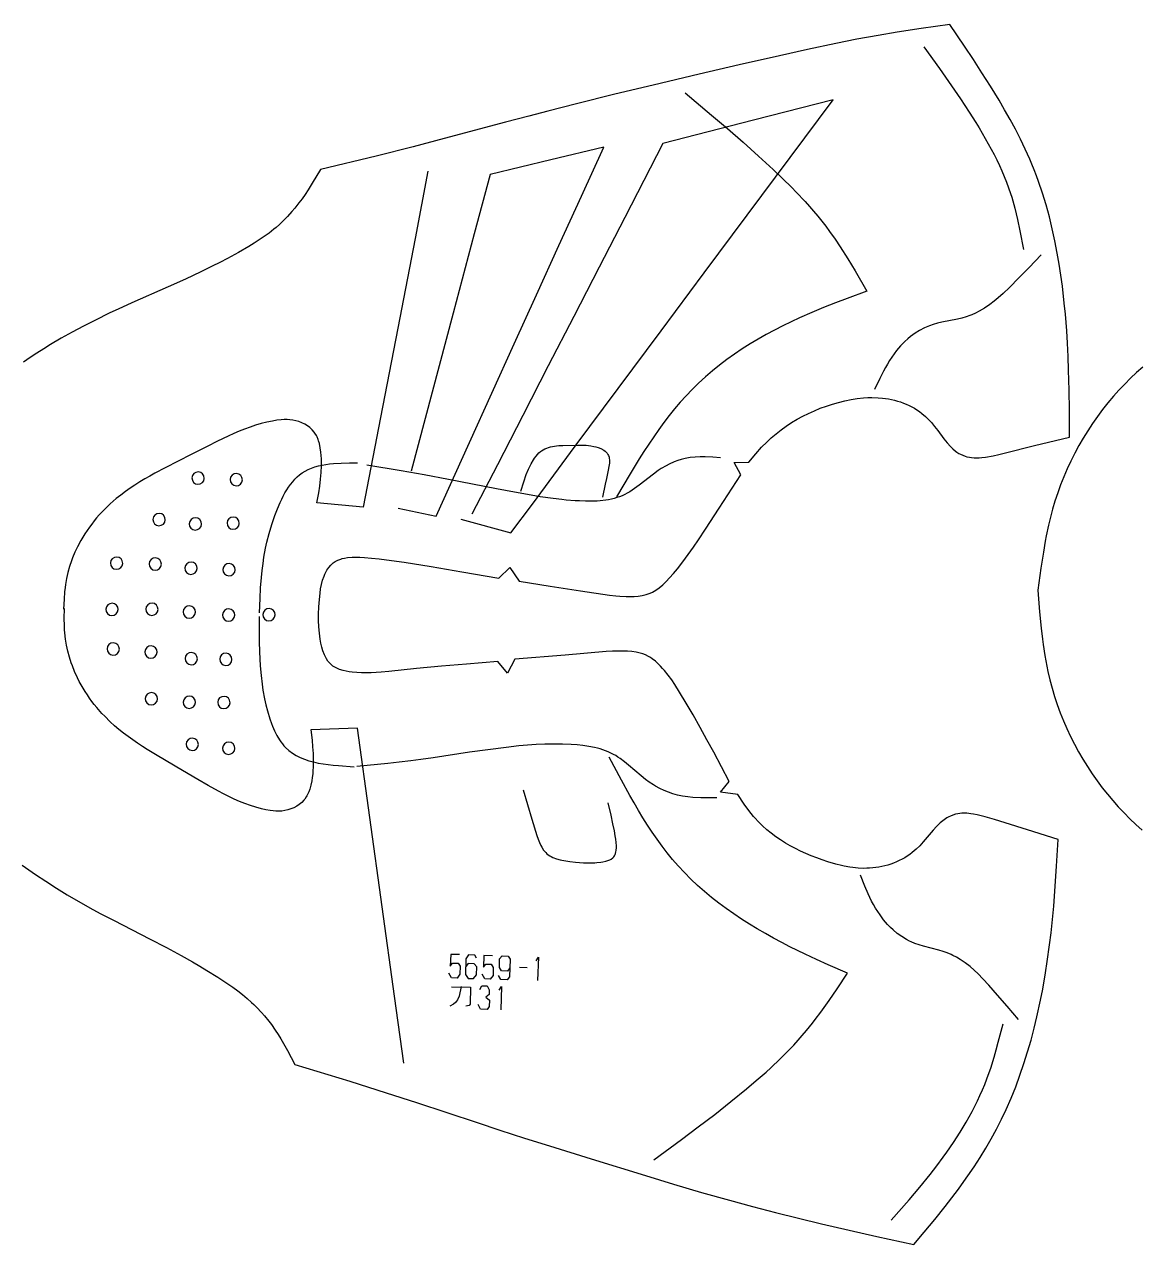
# Model space of a CAD drawing. Extents: x 923 to 2264, y 0 to 1234.
# Drawn here: x 1811.8 to 2037.7, y 220.6 to 468.2 of the extents above; entities that cross this region are included whole.
import ezdxf

# ---------------------------------------------------------------- set-up
doc = ezdxf.new("R2010")
doc.units = 0

msp = doc.modelspace()

# ---------------------------------------------------------------- linework, layer by layer
for points in [[(1954.692139, 314.609558), (1951.566162, 320.51889), (1950.207153, 323.038086), (1948.828125, 325.543182), (1947.380249, 328.104401), (1945.988037, 330.499939), (1944.668335, 332.719086), (1943.721191, 334.235199), (1943.057129, 335.222412), (1942.357422, 336.180145), (1941.613647, 337.099762), (1941.222778, 337.542542), (1940.817505, 337.972229), (1940.397095, 338.388123), (1939.747803, 338.972076), (1939.085938, 339.490936), (1938.73938, 339.726593), (1938.381836, 339.942322), (1937.749023, 340.25412), (1937.21936, 340.457733), (1936.67334, 340.623657), (1935.831787, 340.810547), (1934.973022, 340.934753), (1934.107788, 341.009247), (1933.236816, 341.046204), (1931.938354, 341.043121), (1931.076538, 341.009674), (1929.78772, 340.925079), (1921.439697, 340.192444), (1911.220947, 339.375031), (1909.782471, 336.56662), (1907.778687, 338.899536), (1901.435303, 338.386597), (1896.361572, 337.953064), (1891.289673, 337.479797), (1885.699341, 336.909485), (1884.170288, 336.777679), (1883.149902, 336.708191), (1882.128418, 336.658142), (1881.105591, 336.631561), (1880.165527, 336.632538), (1879.226563, 336.667847), (1878.290283, 336.748718), (1877.668335, 336.833557), (1877.049316, 336.946991), (1876.433716, 337.092377), (1875.696533, 337.318665), (1875.129028, 337.550537), (1874.596558, 337.838806), (1874.348022, 338.007416), (1874.128052, 338.18045), (1873.723999, 338.569183), (1873.364624, 339.007599), (1873.047485, 339.487183), (1872.904053, 339.739655), (1872.645264, 340.264771), (1872.323975, 341.0867), (1872.094604, 341.84787), (1871.907104, 342.657684), (1871.76709, 343.46698), (1871.621216, 344.685974), (1871.521851, 345.956451), (1871.469604, 347.232697), (1871.466187, 348.504761), (1871.518677, 349.98465), (1871.618042, 351.489655), (1871.74939, 352.818939), (1871.876465, 353.699829), (1872.048706, 354.569031), (1872.276855, 355.420197), (1872.571167, 356.247009), (1872.747192, 356.6492), (1872.943726, 357.043121), (1873.162109, 357.42749), (1873.529907, 357.976501), (1873.950928, 358.483978), (1874.182129, 358.716095), (1874.427124, 358.930664), (1874.821167, 359.214142), (1875.086548, 359.366791), (1875.363037, 359.499847), (1875.943115, 359.713623), (1876.243042, 359.797607), (1876.700562, 359.899536), (1877.320923, 359.999451), (1878.259277, 360.085602), (1878.88501, 360.106323), (1879.82312, 360.092957), (1880.760254, 360.039551), (1882.205933, 359.911407), (1883.731567, 359.74649), (1885.253662, 359.558594), (1888.795288, 359.056915), (1894.29834, 358.191956), (1900.537109, 357.1427), (1908.016479, 355.834106), (1910.22522, 357.974182), (1912.106812, 355.21991), (1918.426514, 354.202087), (1924.59436, 353.264832), (1930.414673, 352.416901), (1931.696777, 352.263031), (1932.554321, 352.184418), (1933.846558, 352.117218), (1934.713135, 352.114563), (1935.424927, 352.14209), (1936.255615, 352.214905), (1937.078125, 352.341248), (1937.882813, 352.531738), (1938.659668, 352.79715), (1939.157715, 353.020966), (1939.516846, 353.213745), (1939.865601, 353.426605), (1940.533691, 353.901703), (1941.228027, 354.480774), (1941.943359, 355.159821), (1942.621826, 355.87558), (1943.432495, 356.805328), (1944.201782, 357.739868), (1945.317749, 359.171173), (1946.395264, 360.631592), (1947.443115, 362.114105), (1948.469604, 363.611816), (1949.934326, 365.792877), (1952.707764, 370.017212), (1957.074951, 376.818909), (1955.704956, 379.313477), (1958.66748, 379.367676), (1960.082153, 381.030151), (1961.297119, 382.382568), (1962.314331, 383.424103), (1963.250854, 384.298492), (1964.227783, 385.133148), (1965.242798, 385.927368), (1966.293091, 386.68042), (1967.375854, 387.391602), (1968.489014, 388.060272), (1969.629028, 388.685669), (1970.794067, 389.26709), (1971.981201, 389.803833), (1973.187744, 390.295258), (1974.410889, 390.740631), (1975.648438, 391.139313), (1976.897095, 391.490417), (1978.155273, 391.79361), (1979.419067, 392.047638), (1980.689331, 392.251099), (1981.962769, 392.394958), (1982.813965, 392.453003), (1983.66687, 392.477325), (1984.949341, 392.444519), (1985.806152, 392.372131), (1986.419312, 392.293884), (1987.03186, 392.193359), (1987.64209, 392.070496), (1988.249023, 391.925385), (1988.850586, 391.758026), (1989.445313, 391.568542), (1990.03186, 391.356903), (1990.609009, 391.123108), (1991.174683, 390.867249), (1991.727417, 390.589355), (1992.266479, 390.28949), (1992.789673, 389.967773), (1993.295288, 389.623932), (1993.782471, 389.258423), (1994.505859, 388.640411), (1995.237427, 387.911041), (1995.699341, 387.397308), (1996.362183, 386.593933), (1997.001831, 385.761841), (1998.248657, 384.08136), (1998.887817, 383.271271), (1999.567505, 382.508514), (2000.052734, 382.039276), (2000.569702, 381.610657), (2000.841797, 381.414124), (2001.273682, 381.141083), (2001.581177, 380.97403), (2002.059326, 380.75293), (2002.554321, 380.568848), (2002.891479, 380.467529), (2003.404907, 380.349121), (2003.835327, 380.28183), (2004.353394, 380.237244), (2004.873657, 380.227295), (2005.39563, 380.247284), (2005.91748, 380.292297), (2006.699951, 380.396912), (2008.239624, 380.680115), (2009.371826, 380.924286), (2010.494995, 381.187988), (2016.634277, 382.724487), (2023.733398, 384.44397), (2023.684937, 389.887329), (2023.623657, 393.968689), (2023.521484, 398.048004), (2023.421875, 400.766113), (2023.29126, 403.482849), (2023.139038, 405.975159), (2022.87561, 409.376526), (2022.660278, 411.641083), (2022.273071, 415.031708), (2021.96814, 417.28717), (2021.623047, 419.537933), (2021.236206, 421.783325), (2020.759644, 424.240875), (2020.225586, 426.687622), (2019.631226, 429.120026), (2018.972168, 431.534546), (2018.244995, 433.927521), (2017.446533, 436.295563), (2017.019287, 437.469025), (2016.57312, 438.635071), (2016.107178, 439.792816), (2015.670288, 440.828705), (2014.750854, 442.880615), (2013.774902, 444.907379), (2012.748413, 446.910736), (2011.677124, 448.892151), (2010.567139, 450.853455), (2009.424072, 452.796265), (2007.688965, 455.633911), (2005.96814, 458.350494), (2004.21521, 461.044312), (2002.439331, 463.721436), (1999.451782, 468.163391), (1993.634277, 467.322052), (1988.793091, 466.580658), (1984.929077, 465.937927), (1980.617188, 465.150421), (1976.316528, 464.298584), (1970.596802, 463.086304), (1964.889038, 461.816193), (1956.703369, 459.946045), (1948.599976, 458.059753), (1939.309692, 455.860718), (1931.531494, 453.984802), (1923.764038, 452.064453), (1917.94812, 450.586548), (1914.076172, 449.580017), (1909.391479, 448.337555), (1896.909668, 444.986176), (1890.659058, 443.347443), (1883.135254, 441.454102), (1871.824951, 438.70871), (1870.175293, 435.941071), (1869.318726, 434.578949), (1868.727417, 433.684784), (1868.115601, 432.80484), (1867.479614, 431.94162), (1866.63501, 430.876526), (1866.047485, 430.185303), (1865.130859, 429.179565), (1864.496216, 428.531158), (1863.51062, 427.594482), (1862.831177, 426.995544), (1862.363647, 426.603943), (1861.407104, 425.848358), (1860.424316, 425.126587), (1859.418335, 424.435272), (1858.393066, 423.770691), (1857.351563, 423.129517), (1855.234375, 421.903473), (1852.966187, 420.666718), (1851.441162, 419.870605), (1849.90686, 419.09491), (1847.589966, 417.96463), (1844.476563, 416.509338), (1840.941528, 414.918701), (1833.583374, 411.662567), (1830.838745, 410.412598), (1829.154053, 409.622772), (1826.078979, 408.123932), (1823.794067, 406.955261), (1821.529053, 405.743805), (1819.285889, 404.485626), (1817.133057, 403.216522), (1815.734375, 402.356049), (1814.348755, 401.472595), (1812.978027, 400.565369), (1811.624023, 399.633575)], [(1994.208984, 463.582306), (1997.32251, 459.218414), (1999.785278, 455.700775), (2001.602173, 453.033844), (2003.383423, 450.332764), (2004.714355, 448.239044), (2005.365845, 447.182129), (2006.63147, 445.0466), (2007.836548, 442.88031), (2008.411865, 441.78479), (2008.966797, 440.680695), (2009.5, 439.567749), (2010.009033, 438.445587), (2010.492432, 437.314087), (2010.94873, 436.172699), (2011.375854, 435.021423), (2011.772461, 433.859558), (2012.00647, 433.1203), (2012.228394, 432.377106), (2012.639282, 430.879883), (2013.18689, 428.61145), (2013.671875, 426.322449), (2014.40564, 422.483185)], [(1945.785522, 454.252136), (1951.148682, 449.753082), (1954.349609, 447.029297), (1957.526489, 444.271759), (1960.670898, 441.46814), (1963.633667, 438.734985), (1965.530884, 436.919403), (1967.392456, 435.069), (1968.306885, 434.129181), (1970.096802, 432.216675), (1970.970215, 431.242798), (1971.827759, 430.256348), (1972.668091, 429.256714), (1973.490234, 428.243042), (1974.293091, 427.215027), (1975.075317, 426.171509), (1976.178345, 424.622009), (1977.241577, 423.043274), (1978.774292, 420.630157), (1980.251465, 418.176422), (1982.646484, 414.0383), (1978.643433, 412.57135), (1976.246826, 411.667694), (1973.858032, 410.731567), (1971.480225, 409.750977), (1968.96875, 408.646881), (1967.257446, 407.848694), (1965.55896, 407.016663), (1963.876831, 406.149902), (1962.212769, 405.247711), (1960.570313, 404.309418), (1958.951782, 403.334106), (1957.359619, 402.321014), (1955.796875, 401.26944), (1954.266235, 400.178711), (1952.770264, 399.047913), (1951.31189, 397.876434), (1949.893677, 396.6633), (1948.518433, 395.408081), (1947.188354, 394.109558), (1945.969604, 392.837036), (1944.791504, 391.527618), (1943.651245, 390.184021), (1942.545532, 388.808777), (1941.472168, 387.404572), (1940.42749, 385.974121), (1939.408691, 384.519958), (1938.413452, 383.044647), (1937.438354, 381.550964), (1936.480591, 380.041504), (1934.605835, 376.985779), (1931.851563, 372.349396)], [(1900.326538, 367.78479), (1910.444946, 365.013458), (1914.800537, 370.872284), (1923.511475, 382.589905), (1932.222168, 394.307526), (1940.933105, 406.025177), (1949.644043, 417.742767), (1958.35498, 429.460388), (1967.065918, 441.178009), (1975.776855, 452.895691), (1959.670898, 448.75058), (1941.264282, 444.013275), (1933.521484, 428.970825), (1928.359985, 418.942505), (1923.19812, 408.914246), (1918.036255, 398.885864), (1912.87439, 388.857544), (1907.712402, 378.829224), (1902.550903, 368.800995)], [(1887.566772, 370.01709), (1895.268066, 368.415497), (1902.068359, 383.386383), (1906.601563, 393.366943), (1911.13501, 403.347534), (1915.668335, 413.328033), (1920.201782, 423.308624), (1924.734985, 433.289185), (1929.268433, 443.269806), (1918.520264, 440.668121), (1906.236816, 437.694641), (1903.036255, 425.660614), (1898.768433, 409.615173), (1894.50061, 393.569641), (1890.233032, 377.524292)], [(1893.641846, 438.365173), (1891.019287, 424.736206), (1887.522827, 406.564209), (1884.026245, 388.39209), (1880.529907, 370.220184), (1871.133423, 371.127686), (1871.485229, 373.16217), (1871.696167, 374.521088), (1871.871216, 375.884003), (1871.996216, 377.25238), (1872.056885, 378.62796), (1872.058716, 379.318939), (1872.038696, 380.012177), (1871.99585, 380.708221), (1871.927734, 381.406738), (1871.803345, 382.277222), (1871.621216, 383.13504), (1871.459961, 383.691345), (1871.365601, 383.962952), (1871.14624, 384.489868), (1871.020264, 384.744019), (1870.732178, 385.230103), (1870.56897, 385.460693), (1870.16626, 385.934174), (1869.706787, 386.362732), (1869.199341, 386.744781), (1868.6521, 387.078827), (1868.07312, 387.363281), (1867.471191, 387.596619), (1866.85437, 387.777344), (1866.24939, 387.900787), (1865.661255, 387.973694), (1865.072144, 388.005188), (1864.483032, 388.000214), (1863.894653, 387.963531), (1863.015259, 387.860016), (1862.14209, 387.712738), (1860.97522, 387.467194), (1859.823364, 387.175568), (1858.685303, 386.841675), (1857.559937, 386.469147), (1856.445557, 386.061737), (1855.341187, 385.623322), (1854.245239, 385.157501), (1853.157104, 384.66803), (1850.997803, 383.633362), (1848.853027, 382.549286), (1845.641479, 380.895935), (1840.345215, 378.213501), (1838.257446, 377.108459), (1837.226807, 376.538147), (1836.20752, 375.952423), (1835.201172, 375.348633), (1834.209595, 374.723969), (1833.234619, 374.075928), (1832.278076, 373.401489), (1831.341187, 372.698303), (1830.425903, 371.963226), (1829.22937, 370.918549), (1828.648682, 370.373505), (1827.526245, 369.239471), (1826.98584, 368.651154), (1826.460327, 368.049011), (1825.950317, 367.433258), (1825.456543, 366.804291), (1824.97937, 366.162384), (1824.52002, 365.507843), (1824.078979, 364.841003), (1823.65686, 364.162018), (1823.254395, 363.471466), (1822.588745, 362.214081), (1822.060913, 361.084869), (1821.586182, 359.93277), (1821.369385, 359.34906), (1820.977173, 358.167908), (1820.641479, 356.9711), (1820.36377, 355.761383), (1820.145264, 354.541687), (1820.058716, 353.928772), (1819.961182, 353.059784), (1819.850586, 351.606598), (1819.755859, 349.566437)], [(2017.995239, 421.427521), (2015.528687, 418.866913), (2013.45874, 416.746979), (2011.535889, 414.822906), (2010.278687, 413.610962), (2009.241821, 412.675232), (2008.436523, 412.003632), (2007.546509, 411.325806), (2006.505005, 410.620605), (2005.420288, 409.98291), (2004.674683, 409.60022), (2003.91272, 409.255188), (2003.525879, 409.097809), (2002.741577, 408.81488), (2001.903442, 408.565918), (2001.012817, 408.351898), (1997.857788, 407.746979), (1996.964966, 407.548126), (1996.084595, 407.307831), (1995.30835, 407.043152), (1994.96936, 406.909241), (1994.301514, 406.612061), (1993.328979, 406.097687), (1992.395874, 405.508148), (1991.506836, 404.851776), (1990.941162, 404.381165), (1990.330322, 403.821564), (1989.466797, 402.930969), (1988.664673, 401.986176), (1988.162476, 401.330109), (1987.685303, 400.655975), (1987.232178, 399.966156), (1986.800537, 399.26062), (1986.389282, 398.541473), (1985.996216, 397.8125), (1985.252808, 396.331604), (1984.19873, 394.077454)], [(2038.578125, 398.664398), (2037.32373, 397.541626), (2036.098877, 396.387573), (2034.905273, 395.20105), (2033.744629, 393.981506), (2032.618896, 392.727661), (2031.49292, 391.394653), (2030.406982, 390.026001), (2029.361694, 388.623535), (2028.357788, 387.189087), (2027.39624, 385.724335), (2026.477661, 384.231201), (2025.602905, 382.711426), (2024.772827, 381.166748), (2023.987915, 379.59903), (2023.249146, 378.009979), (2022.557495, 376.401489), (2021.913208, 374.775391), (2021.317627, 373.13324), (2020.770996, 371.477173), (2020.274536, 369.808594), (2019.983398, 368.736084), (2019.457642, 366.579285), (2018.998413, 364.408691), (2018.790283, 363.319), (2018.40979, 361.13205), (2017.908203, 357.837311), (2017.310791, 353.429626), (2017.655396, 348.994751), (2017.967773, 345.676636), (2018.222412, 343.471375), (2018.368042, 342.37149), (2018.702637, 340.178162), (2019.104004, 337.994843), (2019.333374, 336.907288), (2019.733887, 335.212921), (2020.184814, 333.527954), (2020.685547, 331.854279), (2021.235718, 330.193695), (2021.834473, 328.548035), (2022.481201, 326.91922), (2023.175171, 325.30899), (2023.915527, 323.719086), (2024.702148, 322.15152), (2025.533691, 320.608032), (2026.409912, 319.090515), (2027.330322, 317.6008), (2028.293701, 316.140533), (2029.299683, 314.711914), (2030.347412, 313.316315), (2031.39978, 311.999908), (2032.488647, 310.715576), (2033.612671, 309.462463), (2034.769531, 308.239807), (2035.957397, 307.046814), (2037.174927, 305.882751), (2038.419922, 304.746918)], [(1912.470581, 373.512024), (1913.055298, 375.362518), (1913.577759, 376.832062), (1914.029053, 377.922424), (1914.550903, 378.998688), (1915.015259, 379.814301), (1915.270874, 380.205719), (1915.544067, 380.579681), (1915.835938, 380.931122), (1916.148071, 381.25528), (1916.482178, 381.547058), (1916.657715, 381.679169), (1916.990601, 381.89386), (1917.341187, 382.078278), (1917.707764, 382.234802), (1918.088989, 382.365692), (1918.482788, 382.473419), (1918.887085, 382.560394), (1919.722168, 382.681152), (1920.149048, 382.719757), (1921.012817, 382.76535), (1923.950562, 382.819458), (1924.847168, 382.820435), (1925.743408, 382.781281), (1926.653076, 382.679169), (1927.273682, 382.564728), (1927.694702, 382.463715), (1928.113647, 382.34082), (1928.71875, 382.111664), (1929.269043, 381.823242), (1929.59021, 381.595184), (1929.733765, 381.469666), (1929.981201, 381.194824), (1930.136841, 380.952423), (1930.256836, 380.690613), (1930.34436, 380.411255), (1930.401489, 380.11615), (1930.432129, 379.80722), (1930.438354, 379.486267), (1930.42334, 379.155151), (1930.340576, 378.469574), (1930.206543, 377.765289), (1929.807129, 376.064758), (1929.558716, 374.926392), (1929.056519, 372.257935)], [(1859.449951, 348.818787), (1859.584961, 351.693207), (1859.711182, 353.841675), (1859.878052, 355.978149), (1860.020874, 357.393402), (1860.194702, 358.79953), (1860.389648, 360.105621), (1860.721191, 361.916626), (1860.982178, 363.118774), (1861.4375, 364.920044), (1861.973755, 366.726471), (1862.595215, 368.546112), (1863.107788, 369.885376), (1863.676147, 371.211487), (1863.983398, 371.861877), (1864.307129, 372.499756), (1864.648682, 373.121979), (1865.008667, 373.725464), (1865.388062, 374.30722), (1865.78772, 374.864136), (1866.208374, 375.393066), (1866.651489, 375.891083), (1867.117432, 376.354828), (1867.607788, 376.781677), (1868.122437, 377.167969), (1868.727173, 377.549255), (1869.361816, 377.880157), (1870.024048, 378.164246), (1870.712158, 378.405121), (1871.424072, 378.606384), (1872.157104, 378.771759), (1872.909668, 378.904633), (1873.679077, 379.008698), (1874.463379, 379.087616), (1876.06897, 379.184235), (1877.70874, 379.223267), (1879.365601, 379.233582)], [(1952.973389, 380.245392), (1951.41272, 380.352539), (1949.859619, 380.421173), (1948.832397, 380.426544), (1947.814331, 380.386292), (1946.807495, 380.289093), (1945.814331, 380.123535), (1944.971191, 379.917267), (1944.273438, 379.697021), (1943.585938, 379.436676), (1942.574341, 378.977875), (1941.914307, 378.631012), (1940.947754, 378.057037), (1940.319946, 377.643188), (1939.336548, 376.935333), (1936.484985, 374.707733), (1935.52771, 374.006287), (1934.546875, 373.363434), (1934.044067, 373.070953), (1933.53125, 372.80188), (1933.006226, 372.558533), (1932.47998, 372.347717), (1931.942139, 372.163086), (1931.393677, 372.003204), (1930.835571, 371.866638), (1930.268677, 371.751953), (1929.694336, 371.657684), (1928.5271, 371.52475), (1927.936157, 371.483185), (1926.744629, 371.442596), (1925.547729, 371.44928), (1924.353027, 371.491669), (1923.450317, 371.541412), (1921.661255, 371.679535), (1920.774292, 371.766327), (1919.012817, 371.971527), (1916.39563, 372.346039), (1913.797485, 372.781677), (1911.206543, 373.256622), (1907.557129, 373.957214), (1897.787476, 375.876129), (1892.888428, 376.792328), (1888.229004, 377.599884), (1881.234985, 378.739532)], [(1848.286499, 376.080933), (1848.206543, 376.562073), (1847.94873, 376.975922), (1847.55188, 377.259613), (1847.076782, 377.369843), (1846.595581, 377.289825), (1846.181885, 377.03183), (1845.898071, 376.635101), (1845.78772, 376.160004), (1845.867798, 375.678864), (1846.125854, 375.264984), (1846.522461, 374.981323), (1846.997803, 374.871094), (1847.47876, 374.95105), (1847.892822, 375.209106), (1848.176514, 375.605804), (1848.286499, 376.080933)], [(1856.01123, 375.780334), (1855.931152, 376.261475), (1855.67334, 376.675354), (1855.276489, 376.959015), (1854.801514, 377.069244), (1854.320313, 376.989288), (1853.906494, 376.731293), (1853.622803, 376.334534), (1853.512451, 375.859406), (1853.592407, 375.378265), (1853.850586, 374.964417), (1854.247192, 374.680725), (1854.722412, 374.570496), (1855.203369, 374.650513), (1855.617432, 374.908508), (1855.900879, 375.305237), (1856.01123, 375.780334)], [(1840.382202, 367.687683), (1840.30249, 368.168793), (1840.044312, 368.582672), (1839.647461, 368.866364), (1839.172485, 368.976593), (1838.691162, 368.896606), (1838.277466, 368.63858), (1837.993652, 368.241852), (1837.883423, 367.766754), (1837.963379, 367.285614), (1838.221558, 366.871735), (1838.618408, 366.588074), (1839.093384, 366.477844), (1839.574707, 366.5578), (1839.988403, 366.815826), (1840.272095, 367.212555), (1840.382202, 367.687683)], [(1847.733032, 366.806), (1847.653076, 367.28714), (1847.395264, 367.701019), (1846.998413, 367.98468), (1846.523438, 368.09491), (1846.042114, 368.014954), (1845.628418, 367.756958), (1845.344604, 367.360199), (1845.234375, 366.885071), (1845.314331, 366.403931), (1845.57251, 365.990082), (1845.968994, 365.70639), (1846.444336, 365.596161), (1846.925293, 365.676178), (1847.339355, 365.934174), (1847.622803, 366.330902), (1847.733032, 366.806)], [(1855.390015, 366.951477), (1855.309937, 367.432617), (1855.052124, 367.846466), (1854.655273, 368.130157), (1854.180298, 368.240387), (1853.698975, 368.160431), (1853.284912, 367.902405), (1853.001465, 367.505646), (1852.891235, 367.030548), (1852.971191, 366.549408), (1853.22937, 366.135529), (1853.625854, 365.851868), (1854.101196, 365.741638), (1854.582153, 365.821625), (1854.996216, 366.079651), (1855.279663, 366.476349), (1855.390015, 366.951477)], [(1831.73877, 358.836334), (1831.658691, 359.317444), (1831.400635, 359.731323), (1831.004028, 360.014984), (1830.528687, 360.125214), (1830.047729, 360.045258), (1829.633667, 359.787262), (1829.35022, 359.390503), (1829.23999, 358.915375), (1829.319946, 358.434235), (1829.577759, 358.020386), (1829.974609, 357.736725), (1830.449707, 357.626465), (1830.930908, 357.706482), (1831.344971, 357.964478), (1831.628418, 358.361206), (1831.73877, 358.836334)], [(1839.587158, 358.651093), (1839.507202, 359.132233), (1839.249023, 359.546082), (1838.852417, 359.829742), (1838.377197, 359.940002), (1837.89624, 359.859985), (1837.482178, 359.60199), (1837.19873, 359.205261), (1837.088379, 358.730133), (1837.168457, 358.249023), (1837.42627, 357.835144), (1837.82312, 357.551483), (1838.298096, 357.441254), (1838.779297, 357.52121), (1839.193115, 357.779205), (1839.476807, 358.175964), (1839.587158, 358.651093)], [(1846.840576, 357.81778), (1846.76062, 358.298889), (1846.502808, 358.712769), (1846.105957, 358.996429), (1845.630859, 359.106659), (1845.149658, 359.026672), (1844.73584, 358.768677), (1844.452148, 358.371948), (1844.341797, 357.89682), (1844.421875, 357.41568), (1844.679932, 357.001831), (1845.076538, 356.71817), (1845.55188, 356.60791), (1846.032715, 356.687897), (1846.446777, 356.945892), (1846.730225, 357.342651), (1846.840576, 357.81778)], [(1854.565308, 357.516907), (1854.485229, 357.998047), (1854.227417, 358.411896), (1853.830566, 358.695587), (1853.355591, 358.805817), (1852.87439, 358.725861), (1852.460571, 358.467804), (1852.17688, 358.071075), (1852.066528, 357.595978), (1852.146484, 357.114838), (1852.404663, 356.700958), (1852.80127, 356.417297), (1853.276489, 356.307068), (1853.757446, 356.387054), (1854.171509, 356.645081), (1854.454956, 357.041779), (1854.565308, 357.516907)], [(1888.769653, 257.467743), (1886.883057, 271.049103), (1884.367798, 289.157562), (1881.852173, 307.2659), (1879.336792, 325.37442), (1869.902466, 325.042572), (1870.130005, 322.990448), (1870.257813, 321.621124), (1870.349365, 320.250122), (1870.390869, 318.876526), (1870.367432, 317.499786), (1870.327148, 316.810059), (1870.265259, 316.119171), (1870.179932, 315.427338), (1870.069336, 314.734009), (1869.89209, 313.872833), (1869.658447, 313.027771), (1869.463379, 312.4823), (1869.352783, 312.216919), (1869.101563, 311.704376), (1868.960327, 311.458557), (1868.643433, 310.991119), (1868.466553, 310.770691), (1868.035522, 310.322723), (1867.550903, 309.923035), (1867.02124, 309.572693), (1866.454346, 309.272675), (1865.859375, 309.024139), (1865.244385, 308.828033), (1864.617432, 308.685486), (1864.006226, 308.59906), (1863.414673, 308.562195), (1862.824585, 308.566681), (1862.236816, 308.607697), (1861.651855, 308.680115), (1860.78064, 308.83725), (1859.918091, 309.037598), (1858.768433, 309.353973), (1857.63623, 309.715393), (1856.52063, 310.118225), (1855.419922, 310.558807), (1854.33252, 311.033508), (1853.256836, 311.538666), (1852.191528, 312.070526), (1851.13501, 312.625488), (1849.042725, 313.7901), (1846.96814, 315.003265), (1843.863403, 316.849731), (1838.740234, 319.850616), (1836.723389, 321.081268), (1835.72937, 321.713379), (1834.747803, 322.360229), (1833.780273, 323.024353), (1832.828369, 323.708405), (1831.89502, 324.414948), (1830.980957, 325.146423), (1830.088745, 325.905762), (1829.219971, 326.69519), (1828.088989, 327.811035), (1827.542725, 328.390564), (1826.491577, 329.590942), (1825.988037, 330.211212), (1825.5, 330.84436), (1825.028442, 331.490082), (1824.57373, 332.14801), (1824.136841, 332.817841), (1823.71814, 333.499207), (1823.318359, 334.191864), (1822.938354, 334.895264), (1822.578735, 335.609436), (1821.990845, 336.904968), (1821.532715, 338.064331), (1821.324341, 338.651489), (1820.948364, 339.839142), (1820.628662, 341.041931), (1820.366577, 342.257019), (1820.163086, 343.481506), (1820.019287, 344.712585), (1819.970215, 345.329407), (1819.925903, 346.202728), (1819.904053, 347.659943), (1819.933716, 349.702087)], [(1830.816895, 349.449615), (1830.737183, 349.930725), (1830.479004, 350.344604), (1830.082153, 350.628265), (1829.607178, 350.738495), (1829.125854, 350.658539), (1828.712158, 350.400543), (1828.428345, 350.003784), (1828.318115, 349.528656), (1828.398071, 349.047577), (1828.65625, 348.633667), (1829.053101, 348.350006), (1829.528076, 348.239746), (1830.009277, 348.319763), (1830.423096, 348.577759), (1830.706787, 348.974487), (1830.816895, 349.449615)], [(1838.91272, 349.494965), (1838.832764, 349.976074), (1838.574707, 350.389984), (1838.178101, 350.673615), (1837.702759, 350.783905), (1837.221802, 350.703888), (1836.807739, 350.445892), (1836.524292, 350.049164), (1836.414063, 349.574066), (1836.494019, 349.092926), (1836.751831, 348.679047), (1837.148682, 348.395386), (1837.623657, 348.285156), (1838.10498, 348.365112), (1838.518677, 348.623108), (1838.80249, 349.019867), (1838.91272, 349.494965)], [(1846.487183, 348.91507), (1846.407104, 349.39621), (1846.149292, 349.810059), (1845.752441, 350.09375), (1845.277466, 350.203979), (1844.796265, 350.123962), (1844.382446, 349.865967), (1844.098755, 349.469238), (1843.988403, 348.994141), (1844.068359, 348.513), (1844.326538, 348.099121), (1844.723389, 347.81546), (1845.198364, 347.705231), (1845.679321, 347.785187), (1846.093384, 348.043182), (1846.377197, 348.439941), (1846.487183, 348.91507)], [(1854.477417, 348.305389), (1854.397461, 348.78653), (1854.139282, 349.200378), (1853.742432, 349.48407), (1853.267456, 349.594299), (1852.786255, 349.514343), (1852.372437, 349.256317), (1852.088745, 348.859558), (1851.97876, 348.38446), (1852.05835, 347.903351), (1852.316528, 347.489441), (1852.713379, 347.20578), (1853.188354, 347.095551), (1853.669678, 347.175537), (1854.083374, 347.433533), (1854.367188, 347.830261), (1854.477417, 348.305389)], [(1862.646851, 348.372772), (1862.566772, 348.853912), (1862.308716, 349.267761), (1861.912109, 349.551453), (1861.437134, 349.661682), (1860.955933, 349.581726), (1860.54187, 349.3237), (1860.258423, 348.926941), (1860.148071, 348.451843), (1860.228027, 347.970703), (1860.486206, 347.556824), (1860.882813, 347.273163), (1861.357788, 347.162933), (1861.838989, 347.24292), (1862.253052, 347.500916), (1862.536499, 347.897644), (1862.646851, 348.372772)], [(1859.425903, 348.028809), (1859.422485, 345.157684), (1859.439941, 343.00827), (1859.490234, 340.865234), (1859.548706, 339.441528), (1859.632202, 338.022736), (1859.79187, 336.116089), (1860.002197, 334.322845), (1860.179932, 333.129303), (1860.51123, 331.338715), (1860.779907, 330.143127), (1861.090576, 328.944641), (1861.580933, 327.3284), (1861.936523, 326.321899), (1862.130005, 325.825867), (1862.550903, 324.855804), (1863.020874, 323.925385), (1863.543701, 323.046997), (1863.826538, 322.631195), (1864.12439, 322.232971), (1864.437744, 321.853973), (1864.76709, 321.495544), (1865.431152, 320.880188), (1866.149902, 320.338318), (1866.919678, 319.864685), (1867.736572, 319.45401), (1868.596191, 319.101074), (1869.495239, 318.800629), (1870.429932, 318.547424), (1871.39563, 318.336121), (1872.388672, 318.161621), (1873.405273, 318.018585), (1874.441772, 317.901794), (1875.493652, 317.806091), (1878.70459, 317.592133)], [(1831.061157, 341.429016), (1830.981567, 341.910095), (1830.723389, 342.324005), (1830.326538, 342.607697), (1829.851563, 342.717926), (1829.370239, 342.637909), (1828.956543, 342.379913), (1828.672729, 341.983185), (1828.5625, 341.508087), (1828.642456, 341.026947), (1828.900635, 340.613068), (1829.297485, 340.329407), (1829.772461, 340.219177), (1830.253662, 340.299133), (1830.66748, 340.557129), (1830.951172, 340.953888), (1831.061157, 341.429016)], [(1838.733032, 340.800659), (1838.653076, 341.281799), (1838.395264, 341.695709), (1837.998413, 341.97934), (1837.523438, 342.0896), (1837.042114, 342.009613), (1836.628418, 341.751587), (1836.344604, 341.354889), (1836.234375, 340.879761), (1836.314331, 340.398621), (1836.57251, 339.984772), (1836.968994, 339.70108), (1837.444336, 339.590851), (1837.925293, 339.670807), (1838.339355, 339.928833), (1838.623047, 340.325592), (1838.733032, 340.800659)], [(1846.88562, 339.462097), (1846.805542, 339.943237), (1846.547485, 340.357117), (1846.150635, 340.640778), (1845.675537, 340.751007), (1845.194336, 340.671051), (1844.78064, 340.413025), (1844.496826, 340.016296), (1844.386841, 339.541199), (1844.466553, 339.060059), (1844.724609, 338.646179), (1845.121582, 338.362488), (1845.596558, 338.252258), (1846.077759, 338.332245), (1846.491577, 338.590271), (1846.775269, 338.987), (1846.88562, 339.462097)], [(1853.903076, 339.335541), (1853.82312, 339.816681), (1853.564941, 340.23053), (1853.168457, 340.514221), (1852.693115, 340.624451), (1852.212158, 340.544495), (1851.798096, 340.286469), (1851.514648, 339.889709), (1851.404297, 339.414642), (1851.484375, 338.933502), (1851.742188, 338.519592), (1852.139038, 338.235962), (1852.614014, 338.125702), (1853.095215, 338.205688), (1853.509033, 338.463715), (1853.792725, 338.860413), (1853.903076, 339.335541)], [(1838.81311, 331.329041), (1838.733032, 331.810181), (1838.47522, 332.22406), (1838.078369, 332.507721), (1837.603394, 332.618011), (1837.122192, 332.537994), (1836.708374, 332.279999), (1836.424683, 331.88324), (1836.314331, 331.408142), (1836.394287, 330.927032), (1836.652466, 330.513153), (1837.049072, 330.229492), (1837.524292, 330.119263), (1838.005249, 330.199219), (1838.419312, 330.457214), (1838.702759, 330.853943), (1838.81311, 331.329041)], [(1846.508423, 330.629944), (1846.428711, 331.111084), (1846.170532, 331.524963), (1845.773682, 331.808624), (1845.298706, 331.918854), (1844.817505, 331.838898), (1844.403687, 331.580902), (1844.119995, 331.184143), (1844.009644, 330.709045), (1844.0896, 330.227936), (1844.347778, 329.814026), (1844.744629, 329.530396), (1845.219604, 329.420105), (1845.700562, 329.500122), (1846.114624, 329.758118), (1846.398438, 330.154846), (1846.508423, 330.629944)], [(1853.502441, 330.574219), (1853.422485, 331.055359), (1853.164673, 331.469238), (1852.767822, 331.752869), (1852.292725, 331.863159), (1851.811523, 331.783142), (1851.397827, 331.525146), (1851.114014, 331.128387), (1851.003662, 330.65332), (1851.08374, 330.17218), (1851.341797, 329.758301), (1851.738403, 329.47464), (1852.213745, 329.36441), (1852.694702, 329.444366), (1853.108765, 329.702362), (1853.39209, 330.099121), (1853.502441, 330.574219)], [(1847.088989, 322.088867), (1847.009033, 322.570007), (1846.750854, 322.983856), (1846.35437, 323.267517), (1845.879028, 323.377777), (1845.398071, 323.297791), (1844.984009, 323.039764), (1844.700317, 322.643036), (1844.590332, 322.167908), (1844.670288, 321.686798), (1844.928101, 321.272919), (1845.324951, 320.989258), (1845.799927, 320.879028), (1846.28125, 320.959015), (1846.694946, 321.21701), (1846.97876, 321.613739), (1847.088989, 322.088867)], [(1854.48999, 321.300079), (1854.409912, 321.781189), (1854.151855, 322.195068), (1853.755005, 322.478729), (1853.279907, 322.588989), (1852.799072, 322.509003), (1852.38501, 322.251007), (1852.101196, 321.854248), (1851.991211, 321.37912), (1852.071167, 320.89801), (1852.328979, 320.484131), (1852.725952, 320.20047), (1853.200928, 320.09024), (1853.682129, 320.170227), (1854.095947, 320.428223), (1854.379639, 320.824951), (1854.48999, 321.300079)], [(1952.222412, 311.273163), (1950.597168, 311.254089), (1948.978394, 311.267792), (1947.372803, 311.346893), (1946.312744, 311.452179), (1945.263428, 311.610809), (1944.226196, 311.832489), (1943.30188, 312.093323), (1942.391235, 312.41037), (1941.49646, 312.780579), (1940.619995, 313.200775), (1939.763428, 313.667969), (1939.343384, 313.918121), (1938.520874, 314.449829), (1937.723999, 315.020721), (1936.848389, 315.711365), (1934.321533, 317.883392), (1933.474365, 318.580933), (1932.605835, 319.235382), (1932.160278, 319.540741), (1931.704956, 319.828796), (1931.238403, 320.096832), (1930.727417, 320.359253), (1930.203369, 320.597809), (1929.667114, 320.813782), (1929.119995, 321.008301), (1928.56311, 321.182617), (1927.996826, 321.337891), (1927.423096, 321.475464), (1926.256226, 321.701843), (1925.070557, 321.871643), (1923.875, 321.994446), (1922.67749, 322.080017), (1920.88501, 322.155212), (1919.993652, 322.171112), (1918.219971, 322.163147), (1917.337158, 322.140656), (1915.577759, 322.062347), (1913.825317, 321.944214), (1912.077759, 321.792114), (1909.461182, 321.512451), (1905.765259, 321.042206), (1902.067505, 320.514526), (1894.663452, 319.412933), (1892.192139, 319.066193), (1890.173096, 318.801666), (1887.824585, 318.517456), (1885.474365, 318.253326), (1879.203735, 317.605591)], [(1939.441772, 237.820465), (1945.06897, 241.983505), (1948.429688, 244.50676), (1951.768433, 247.064957), (1955.077759, 249.6716), (1958.201538, 252.218475), (1960.205933, 253.914795), (1962.176514, 255.648087), (1963.14624, 256.530396), (1965.049316, 258.329865), (1965.980591, 259.248535), (1966.896484, 260.180725), (1967.796509, 261.127289), (1968.678711, 262.088776), (1969.542725, 263.066132), (1970.386841, 264.059723), (1971.582153, 265.53894), (1972.165283, 266.29071), (1973.305542, 267.815552), (1974.962402, 270.146973), (1976.57312, 272.516754), (1978.683105, 275.707733), (1974.78064, 277.423157), (1972.444702, 278.473389), (1970.116821, 279.552704), (1968.570923, 280.293793), (1967.03064, 281.055939), (1965.358765, 281.914246), (1963.69751, 282.802246), (1962.049927, 283.720917), (1960.418701, 284.671082), (1958.806885, 285.653656), (1957.217163, 286.669525), (1955.65271, 287.719574), (1954.115845, 288.804718), (1952.609985, 289.925812), (1951.137817, 291.083862), (1949.702148, 292.279633), (1948.305542, 293.51416), (1946.951538, 294.788147), (1945.642456, 296.102814), (1944.38147, 297.458618), (1943.247437, 298.763733), (1942.155273, 300.103394), (1941.101196, 301.475067), (1940.08313, 302.87619), (1939.097168, 304.304474), (1938.141235, 305.757385), (1937.211548, 307.232422), (1936.305908, 308.727142), (1935.420532, 310.239044), (1934.553345, 311.765808), (1932.860229, 314.85379), (1930.380005, 319.534943)], [(1811.376831, 297.637299), (1812.709595, 296.67569), (1814.056885, 295.736389), (1816.133667, 294.345734), (1818.30127, 292.960541), (1820.493042, 291.621063), (1822.70752, 290.322968), (1825.691895, 288.650085), (1827.328125, 287.764801), (1829.997192, 286.3591), (1837.15686, 282.68573), (1840.594971, 280.894806), (1843.620239, 279.262848), (1845.868652, 278.001404), (1847.356201, 277.138794), (1848.83313, 276.256439), (1851.026855, 274.891449), (1853.070313, 273.545654), (1854.073364, 272.845764), (1855.059082, 272.123444), (1856.023682, 271.375427), (1856.963745, 270.59848), (1857.87561, 269.789215), (1858.319702, 269.371307), (1858.963745, 268.734253), (1859.894287, 267.742493), (1860.490601, 267.058777), (1861.348389, 266.001984), (1861.895264, 265.278229), (1862.67749, 264.166351), (1863.263062, 263.268005), (1863.82373, 262.354279), (1864.362793, 261.427704), (1865.140015, 260.018616), (1866.628662, 257.160736), (1877.763428, 253.770111), (1885.166504, 251.4478), (1891.31311, 249.45285), (1903.58313, 245.390106), (1908.188721, 243.880341), (1913.240601, 242.255264), (1918.300537, 240.656357), (1926.747192, 238.031952), (1937.753662, 234.649872), (1943.415894, 232.930389), (1949.088745, 231.248947), (1954.778687, 229.627579), (1959.420898, 228.36586), (1964.076538, 227.153549), (1968.744019, 225.985977), (1973.421509, 224.858627), (1979.040527, 223.553436), (1984.643677, 222.294174), (1992.121826, 220.648621), (1994.265869, 223.200272), (1996.392456, 225.76535), (1998.484009, 228.357376), (1999.850586, 230.106995), (2001.188354, 231.878662), (2001.845215, 232.774017), (2003.131226, 234.586517), (2004.377808, 236.429337), (2005.581543, 238.301285), (2006.740234, 240.201797), (2007.851563, 242.130234), (2008.912476, 244.086121), (2009.920898, 246.068863), (2010.87439, 248.077927), (2011.875, 250.358627), (2012.806519, 252.668625), (2013.672485, 255.004959), (2014.475952, 257.364655), (2015.220215, 259.74469), (2015.908447, 262.142151), (2016.543701, 264.554108), (2017.105591, 266.873077), (2017.835327, 270.210663), (2018.274902, 272.44455), (2018.866577, 275.806915), (2019.217773, 278.055176), (2019.682739, 281.436096), (2019.978027, 283.910156), (2020.26001, 286.603943), (2020.507446, 289.301331), (2020.826172, 293.352875), (2021.098999, 297.409149), (2021.425903, 302.821442), (2015.192749, 304.806152), (2010.676147, 306.219482), (2008.478027, 306.883514), (2006.627441, 307.39975), (2004.989624, 307.804443), (2004.215942, 307.964569), (2003.69812, 308.050568), (2002.919067, 308.136017), (2002.399292, 308.156738), (2001.879639, 308.1427), (2001.446533, 308.100494), (2001.10022, 308.045807), (2000.585571, 307.929626), (2000.080933, 307.774109), (1999.590576, 307.580902), (1999.274048, 307.431976), (1998.828125, 307.186249), (1998.546265, 307.007721), (1998.00647, 306.615021), (1997.495605, 306.181274), (1996.772461, 305.47049), (1996.087158, 304.711212), (1994.054688, 302.332794), (1993.346802, 301.569641), (1992.606201, 300.845551), (1991.820313, 300.171875), (1991.331177, 299.80304), (1990.82373, 299.455963), (1990.299072, 299.130737), (1989.758423, 298.827545), (1989.203369, 298.5466), (1988.635254, 298.288086), (1988.056152, 298.052155), (1987.466797, 297.838898), (1986.869019, 297.64859), (1986.264282, 297.481415), (1985.654053, 297.337524), (1985.039917, 297.217133), (1984.422729, 297.120239), (1983.804932, 297.047333), (1983.187134, 296.998199), (1982.61084, 296.973969), (1982.036255, 296.96991), (1980.891479, 297.018585), (1979.752441, 297.136566), (1979.184937, 297.219147), (1978.053711, 297.42688), (1977.48999, 297.55014), (1976.366211, 297.83075), (1974.688965, 298.322449), (1973.572144, 298.689301), (1972.462158, 299.08493), (1971.361816, 299.51004), (1970.273682, 299.965576), (1969.200317, 300.452301), (1968.144897, 300.97113), (1967.109619, 301.522766), (1966.097778, 302.108002), (1965.111572, 302.727692), (1964.154053, 303.382751), (1963.228027, 304.073944), (1962.335938, 304.802063), (1961.480591, 305.567871), (1960.664673, 306.372467), (1959.890869, 307.216156), (1959.638062, 307.511871), (1959.146851, 308.115936), (1958.671875, 308.734802), (1957.760864, 310.007233), (1956.449951, 311.965393), (1952.975952, 312.399994), (1954.692139, 314.609558)], [(1912.967163, 312.866058), (1914.710938, 306.955383), (1915.713745, 303.62738), (1915.953979, 302.918427), (1916.221558, 302.231171), (1916.524902, 301.577911), (1916.693359, 301.267914), (1917.068726, 300.688965), (1917.278442, 300.423004), (1917.504028, 300.174957), (1917.746826, 299.945984), (1918.025879, 299.724213), (1918.323975, 299.524719), (1918.640015, 299.346039), (1918.971558, 299.186707), (1919.675293, 298.920105), (1920.421875, 298.713226), (1920.806519, 298.628479), (1921.590942, 298.489136), (1922.383423, 298.380096), (1923.57251, 298.246429), (1925.144287, 298.108307), (1925.917725, 298.071472), (1926.690918, 298.064728), (1927.46936, 298.094757), (1927.862427, 298.12561), (1928.660278, 298.222961), (1929.066528, 298.291016), (1929.678711, 298.422089), (1930.124023, 298.552032), (1930.539307, 298.717499), (1930.79187, 298.85141), (1931.122192, 299.093231), (1931.308105, 299.288849), (1931.462402, 299.508392), (1931.587769, 299.749725), (1931.685913, 300.010712), (1931.759277, 300.289246), (1931.809937, 300.583313), (1931.852173, 301.209381), (1931.847778, 301.53714), (1931.799072, 302.211792), (1931.711792, 302.897766), (1931.603394, 303.578308), (1931.42749, 304.569946), (1931.149658, 305.976563), (1930.759033, 307.736725), (1930.149048, 310.240723)], [(2013.381226, 266.312622), (2011.075317, 269.019135), (2009.138062, 271.261444), (2007.336548, 273.29953), (2006.155273, 274.585999), (2005.177124, 275.583313), (2004.414307, 276.302856), (2003.567505, 277.033905), (2002.570923, 277.801361), (2001.526855, 278.504181), (2000.805908, 278.931549), (2000.066162, 279.322479), (1999.689941, 279.503357), (1998.924072, 279.833862), (1998.102783, 280.133362), (1997.226807, 280.401398), (1994.114624, 281.197845), (1993.235596, 281.450928), (1992.37146, 281.74469), (1991.612793, 282.056061), (1991.282104, 282.210419), (1990.633667, 282.547729), (1989.694336, 283.120514), (1988.798706, 283.765808), (1987.951538, 284.475342), (1987.415894, 284.979828), (1986.84021, 285.575897), (1986.033691, 286.517853), (1985.29126, 287.510162), (1984.82959, 288.195618), (1984.394287, 288.897614), (1983.983032, 289.613678), (1983.595947, 290.339874), (1982.883057, 291.817566), (1982.230225, 293.322998), (1981.311523, 295.608948)], [(1900.016846, 279.464844), (1898.24585, 279.520905), (1898.171265, 277.159576), (1898.627808, 277.757935), (1899.743042, 277.722626), (1900.160889, 277.096588), (1900.109619, 275.478668), (1899.538086, 274.708862), (1898.423096, 274.744141), (1897.88501, 275.724121)], [(1903.46521, 278.74292), (1903.156494, 279.365448), (1901.82312, 279.407684), (1901.338989, 278.635101), (1901.237793, 275.442963), (1901.781494, 274.637848), (1902.896484, 274.60257), (1903.46814, 275.372375), (1903.519287, 276.990295), (1902.991821, 277.619812), (1901.767456, 277.658539), (1901.289063, 277.060883)], [(1906.733765, 279.252289), (1904.962769, 279.308319), (1904.887817, 276.947021), (1905.344604, 277.545349), (1906.459595, 277.510071), (1906.877441, 276.884064), (1906.826172, 275.266113), (1906.255005, 274.496277), (1905.139648, 274.531586), (1904.601807, 275.511597)], [(1910.23584, 276.777771), (1909.77771, 276.135712), (1908.553345, 276.174438), (1908.11499, 276.844879), (1908.170288, 278.594025), (1908.649048, 279.191681), (1909.873413, 279.152924), (1910.29126, 278.526917), (1910.179077, 274.984924), (1909.722412, 274.386566), (1908.388672, 274.428772), (1907.95459, 275.230438)], [(1915.559326, 278.18512), (1916.021484, 278.958344), (1915.870605, 274.191986)], [(1912.179932, 276.93512), (1913.754028, 276.885315)], [(1900.359009, 272.984528), (1899.946777, 271.027832), (1899.617432, 270.294128), (1899.205933, 269.738129), (1898.80249, 269.444489), (1898.045288, 269.030731)], [(1898.388428, 272.95932), (1902.280273, 272.836151), (1902.172485, 269.425385), (1901.987793, 269.124847), (1901.284058, 269.015778)], [(1904.183105, 272.382019), (1904.535889, 273.158752), (1905.651245, 273.123474), (1906.063354, 272.32254), (1906.033081, 271.360504), (1905.382446, 270.855804), (1906.107788, 270.263824), (1906.066162, 268.951996), (1905.609619, 268.353638), (1904.275879, 268.395844), (1903.847168, 269.372375)], [(1908.088135, 272.258423), (1908.550293, 273.031708), (1908.399292, 268.26535)], [(1987.578735, 225.586517), (1991.207764, 229.752762), (1993.349609, 232.282928), (1995.443115, 234.855225), (1996.802734, 236.601318), (1998.127197, 238.377884), (1998.836182, 239.366135), (2000.214355, 241.374054), (2001.532104, 243.423157), (2002.16626, 244.462997), (2002.782471, 245.51297), (2003.380005, 246.572845), (2003.957397, 247.642609), (2004.514648, 248.722305), (2005.050293, 249.811676), (2005.563354, 250.910858), (2006.052734, 252.019485), (2006.518066, 253.137848), (2006.957764, 254.265381), (2007.226563, 254.994415), (2007.734619, 256.462921), (2008.43335, 258.688232), (2008.865234, 260.183746), (2009.2771, 261.686493), (2010.25647, 265.461395)]]:
    msp.add_lwpolyline(points)

doc.saveas('drawing.dxf')
